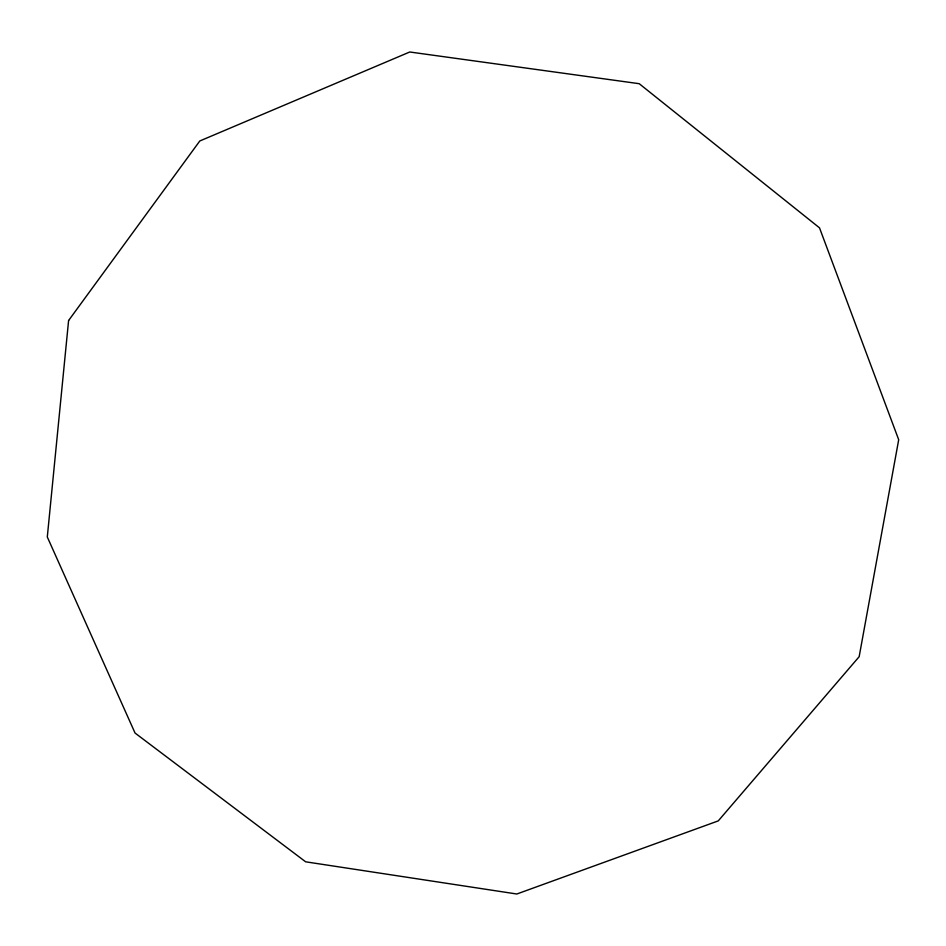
<?xml version="1.0" encoding="UTF-8"?>
<svg xmlns="http://www.w3.org/2000/svg" width="946" height="946" viewBox="0 0 946 946"><rect width="100%" height="100%" fill="white"/><g stroke="black" fill="none" stroke-linecap="round" stroke-linejoin="round"><path stroke-width="1.42" d="M68.597 320.517L47.3 536.985L135.042 733.032L305.641 861.806L516.823 894.005L718.262 820.892L859.157 656.701L898.7 439.736L819.508 227.844L639.212 83.697L409.76 51.995L199.795 140.978L68.597 320.517"/></g></svg>
